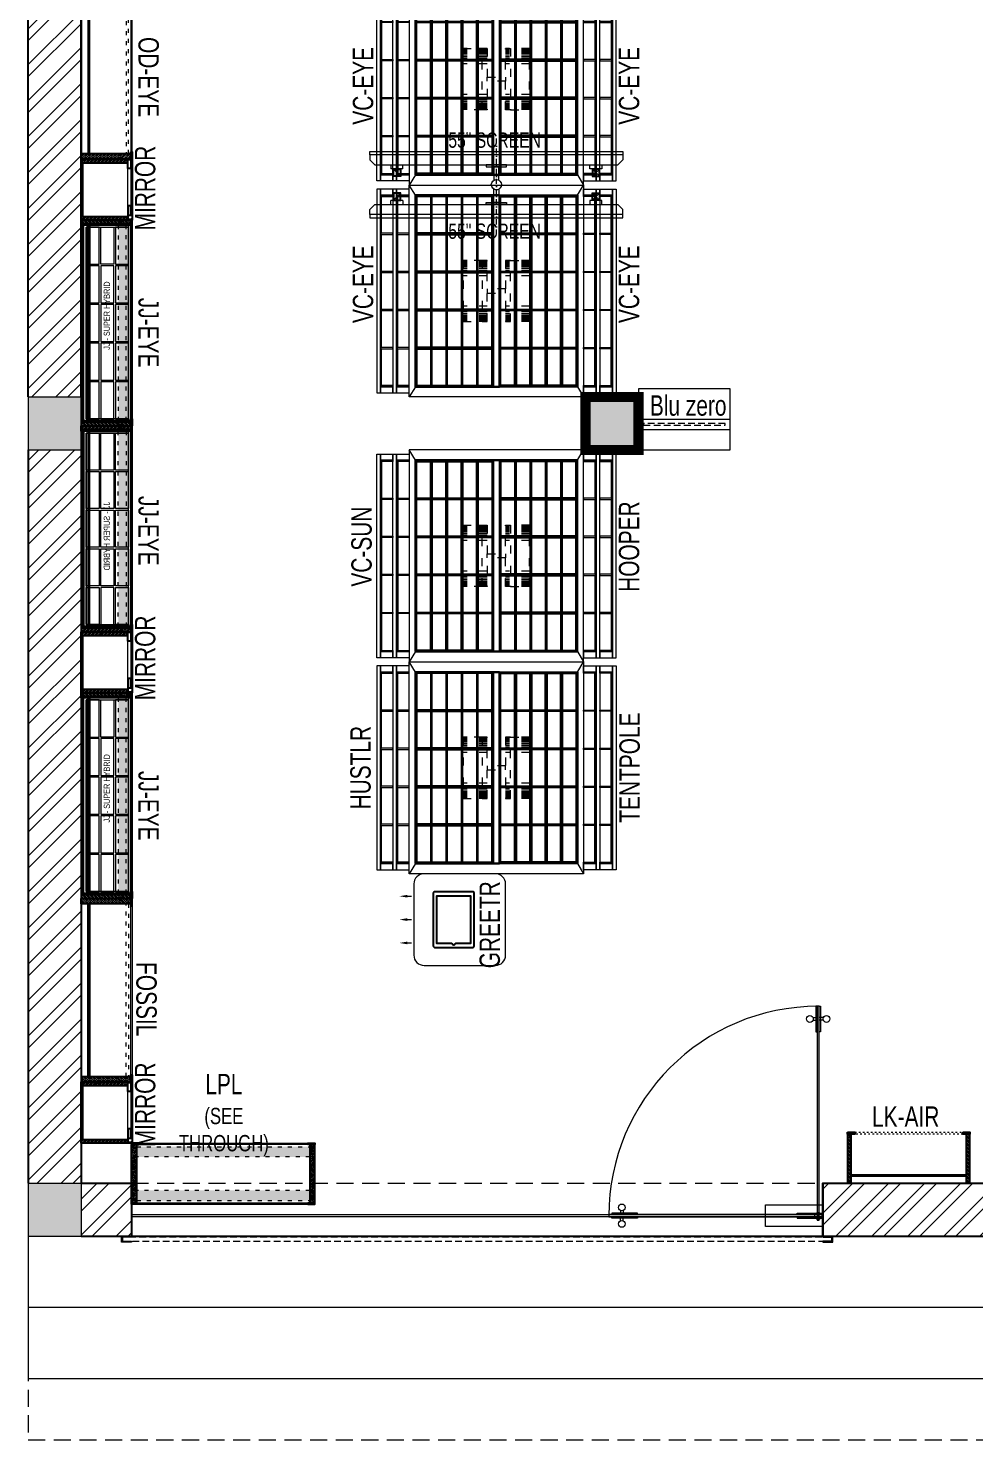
# Model space of a CAD drawing. Header units: feet. Extents: x 2549014 to 2559749, y -5462536 to -5450416.
# Drawn here: x 2549014 to 2553659, y -5462152 to -5455224 of the extents above; entities that cross this region are included whole.
import ezdxf

# ---------------------------------------------------------------- set-up
doc = ezdxf.new("R2010")
doc.units = ezdxf.units.FT
doc.header["$LTSCALE"] = 33
doc.header["$MEASUREMENT"] = 0
for name, pattern in [('ACAD_ISO03W100', [30, 12, -18]), ('D10_DASHED', [0.75, 0.5, -0.25]), ('DASHDOT2', [0.5, 0.25, -0.125, 0, -0.125]), ('HIDDEN', [9.525, 6.35, -3.175]), ('HIDDENX2', [0.75, 0.5, -0.25])]:
    doc.linetypes.add(name, pattern=pattern)
for name, color, linetype, lineweight in [('A-COL', 243, 'Continuous', 9), ('A-Glazing', 4, 'Continuous', 20), ('A-shutter', 8, 'Continuous', 18), ('A-STAIR', 6, 'Continuous', 5), ('beam', 90, 'Continuous', 9), ('column hatch', 5, 'Continuous', 0), ('Glazing', 141, 'Continuous', 15), ('HIDDEN LINE', 177, 'Continuous', 0), ('LENS-DIM', 252, 'Continuous', 5), ('LENS-FURNITURE', 13, 'Continuous', 9), ('LENS-TEXT', 31, 'Continuous', 5), ('LENS_TEXT', 31, 'Continuous', 5), ('LK-EQPMT', 3, 'Continuous', 18), ('LK-FF&E FLOOR', 1, 'Continuous', 9), ('LK-FF&E WALL', 1, 'Continuous', 9), ('LK-IT', 3, 'Continuous', 18), ('LK-MIRROR', 133, 'Continuous', 13), ('LN-ELEVATION-1', 81, 'Continuous', 25), ('LN-ELEVATION-2', 103, 'Continuous', 20), ('LN-ELEVATION-3', 125, 'Continuous', 18), ('LN-ELEVATION-4', 145, 'Continuous', 13), ('LN-ELEVATION-5', 167, 'Continuous', 5), ('LN-HATCH', 251, 'Continuous', 0), ('PLANO-TXT', 252, 'Continuous', 5), ('rolling shutter', 1, 'Continuous', 5)]:
    doc.layers.add(name, color=color, linetype=linetype, lineweight=lineweight)
doc.layers.add('A-WALL', color=1, linetype='Continuous')
doc.styles.add('LK TXT', font='GILC____.TTF', dxfattribs={"height": 100})
doc.styles.get("Standard").update_dxf_attribs({"font": 'GILC____.TTF'})
pattern_1 = [(225, (-7269012.48, 5277620.57), (88.2999593, -88.2999593), []), (225, (-7269071.35, 5277620.57), (88.2999593, -88.2999593), [])]
pattern_2 = [(45, (-583719.1914, 43520.887), (3.31456304, 12.1533978), [15.625, -3.125, 0, -3.125])]
pattern_3 = [(45, (-584019.1914, 43520.887), (3.31456304, 12.1533978), [15.625, -3.125, 0, -3.125])]
pattern_4 = [(45, (4208834.247, 1706614.74), (-4.4901280605, 4.4901280605), [])]
pattern_5 = [(45, (4209134.247, 1706614.74), (-4.4901280605, 4.4901280605), [])]
pattern_6 = [(45, (-22641017.7406, 5157647.994), (-4.4901280605, 4.4901280605), [])]
pattern_7 = [(45, (4210053.0415, 1706864.74), (-4.4901280605, 4.4901280605), [])]
pattern_8 = [(45, (3990327.2935, 1709214.6916), (-4.4901280605, 4.4901280605), [])]

# ---------------------------------------------------------------- blocks, each defined once
blk = doc.blocks.new('BLUE ZERO')
at = {"layer": 'LENS-FURNITURE', "ltscale": 0.5}
for points in [[(86206.7, 120883.4), (86206.7, 120433.4), (85906.7, 120433.4), (85906.7, 120883.4)], [(86106.7, 120883.4), (86106.7, 120433.4), (86056.7, 120433.4), (86056.7, 120883.4)]]:
    blk.add_lwpolyline(points, close=True, dxfattribs=at)
at = {"layer": 'LENS-FURNITURE', "linetype": 'D10_DASHED', "ltscale": 2}
blk.add_lwpolyline([(86085.7, 120858.4), (86085.7, 120458.4), (86077.7, 120458.4), (86077.7, 120858.4)], close=True, dxfattribs=at)
blk = doc.blocks.new('*U43')
at = {"layer": 'A-shutter', "color": 5, "ltscale": 10}
for points in [[(41038044.5, -1561539.2), (41038044.5, -1561544.2), (41037999.5, -1561544.2), (41037999.5, -1561564.2), (41038044.5, -1561564.2), (41038044.5, -1561569.2), (41037994.5, -1561569.2), (41037994.5, -1561539.2)], [(41041436.5, -1561539.2), (41041436.5, -1561544.2), (41041481.5, -1561544.2), (41041481.5, -1561564.2), (41041436.5, -1561564.2), (41041436.5, -1561569.2), (41041486.5, -1561569.2), (41041486.5, -1561539.2)]]:
    blk.add_lwpolyline(points, close=True, dxfattribs=at)
at = {"layer": 'A-shutter', "color": 5, "linetype": 'HIDDENX2', "ltscale": 2}
blk.add_lwpolyline([(41037999.5, -1561544.2), (41037999.5, -1561564.2), (41041481.5, -1561564.2), (41041481.5, -1561544.2)], close=True, dxfattribs=at)
blk = doc.blocks.new('A$C5bd52c87')
at = {"layer": 'column hatch'}
h = blk.add_hatch(color=8, dxfattribs=at)
h.dxf.hatch_style = 1
h.paths.add_polyline_path([(4521.7, -2358.1), (4266.7, -2358.1), (4266.7, -2618.1), (4521.6, -2618.1)])
h.paths.add_polyline_path([(1756.7, -2340.1), (1496.7, -2340.1), (1496.7, -2600.1), (1756.7, -2600.1)])
h.paths.add_polyline_path([(-1073.3, -2340.1), (-1333.3, -2340.1), (-1333.3, -2600.1), (-1073.3, -2600.1)])
h.paths.add_polyline_path([(-3808.3, -2340.1), (-4068.3, -2340.1), (-4068.3, -2600.1), (-3808.3, -2600.1)])
h.paths.add_polyline_path([(-3808.3, 1150.9), (-4068.3, 1150.9), (-4068.3, 890.9), (-3808.3, 890.9)])
h.paths.add_polyline_path([(-3808.3, -6198.1), (-4068.3, -6198.1), (-4068.3, -6458.1), (-3808.3, -6458.1)])
h.paths.add_polyline_path([(4526.7, -6198.1), (4266.7, -6198.1), (4266.7, -6458.1), (4526.7, -6458.1)])
at = {"layer": 'LN-HATCH'}
h = blk.add_hatch(dxfattribs=at)
h.set_pattern_fill('ANSI32', color=256, scale=333, angle=180)
h.set_pattern_definition(pattern_1)
h.paths.add_polyline_path([(4966.7, 1150.9), (-3808.3, 1150.9), (-3808.3, 890.9), (4966.7, 890.9)])
h.paths.add_polyline_path([(-3808.3, 890.9), (-4068.3, 890.9), (-4068.3, -2340.1), (-3808.3, -2340.1)])
h.paths.add_polyline_path([(-3808.3, -2600.1), (-4068.3, -2600.1), (-4068.3, -6198.1), (-3808.3, -6198.1)])
h.paths.add_polyline_path([(650.7, -6198.1), (-169.3, -6198.1), (-169.3, -6458.1), (650.7, -6458.1)])
h.paths.add_polyline_path([(6346.6, 1150.9), (5906.7, 1150.9), (5906.7, 890.9), (6346.6, 890.9)])
h.paths.add_polyline_path([(4521.6, -480.1), (4526.7, -480.1), (4521.6, 890.9), (4266.7, 890.9), (4266.7, -1073.1), (4521.6, -1073.1)])
h.paths.add_polyline_path([(5281.6, -423.1), (5281.6, -583.1), (6406.8, -583.1), (6406.8, -2340.1), (6666.8, -2340.1), (6666.8, 890.9), (6348, 890.9), (6345.4, -423.1)])
h.paths.add_polyline_path([(4426.7, -2618.1), (4266.7, -2618.1), (4266.7, -6198.1), (4526.7, -6198.1), (4526.7, -3798.1), (6666.8, -3798.1), (6666.8, -2600.1), (6406.8, -2600.1), (6406.8, -3538.1), (4426.7, -3538.1)])
h.paths.add_polyline_path([(4264.2, -2358.1), (4524.2, -2358.1), (4526.6, -1823.1), (4266.7, -1823.1)])
h = blk.add_hatch(dxfattribs=at)
h.set_pattern_fill('ANSI32', color=256, scale=333, angle=180)
h.set_pattern_definition(pattern_1)
h.paths.add_polyline_path([(-3561.3, -6198.1), (-3808.3, -6198.1), (-3808.3, -6458.1), (-3561.3, -6458.1)])
at = {"layer": 'A-COL'}
for p, q in [((-4068.3, -2340.1), (-4068.3, -2600.1)), ((-4068.3, -2340.1), (-3808.3, -2340.1)), ((-3808.3, -2340.1), (-3808.3, -2600.1)), ((-1333.3, -2340.1), (-1333.3, -2600.1)), ((-1333.3, -2340.1), (-1073.3, -2340.1)), ((-1073.3, -2340.1), (-1073.3, -2600.1)), ((-4068.3, -2600.1), (-3808.3, -2600.1)), ((-1333.3, -2600.1), (-1073.3, -2600.1)), ((-4068.3, -6198.1), (-4068.3, -6458.1)), ((-4068.3, -6198.1), (-3808.3, -6198.1)), ((-3808.3, -6198.1), (-3808.3, -6458.1)), ((-4068.3, -6458.1), (-3808.3, -6458.1))]:
    blk.add_line(p, q, dxfattribs=at)
at = {"layer": 'A-Glazing', "elevation": 17940.1}
blk.add_lwpolyline([(-3561.3, -6352.2), (-169.3, -6352.2), (-169.3, -6364.2), (-3561.3, -6364.2)], close=True, dxfattribs=at)
at = {"layer": 'A-STAIR', "color": 6}
for p, q in [((-4068.3, -6458.1), (-4068.3, -7158.1)), ((-4068.3, -6808.1), (4526.7, -6808.1)), ((-4068.3, -7158.1), (4526.7, -7158.1))]:
    blk.add_line(p, q, dxfattribs=at)
at = {"layer": 'A-WALL'}
for p, q in [((-4068.3, -2340.1), (-4068.3, 890.9)), ((-3808.3, -2340.1), (-3808.3, 890.9)), ((-4068.3, -2600.1), (-4068.3, -6198.1)), ((-3808.3, -2600.1), (-3808.3, -6198.1)), ((-3808.3, -6198.1), (-3561.3, -6198.1)), ((-3561.3, -6198.1), (-3561.3, -6458.1)), ((-169.3, -6198.1), (-169.3, -6458.1)), ((-169.3, -6198.1), (650.7, -6198.1)), ((-3808.3, -6458.1), (-3561.3, -6458.1)), ((-169.3, -6458.1), (650.7, -6458.1))]:
    blk.add_line(p, q, dxfattribs=at)
blk.add_lwpolyline([(-3808.4, 890.9), (-3808.4, -6198.1), (-3561.4, -6198.1), (-3561.4, -6458.1), (-169.4, -6458.1), (-169.4, -6198.1), (650.6, -6198.1), (650.6, -6458.1), (3996.6, -6458.1)], dxfattribs=at)
at = {"layer": 'beam', "linetype": 'HIDDEN', "ltscale": 0.4}
for p, q in [((-4068.3, -6458.1), (-4068.3, -7458.1)), ((-4068.3, -7458.1), (4526.7, -7458.1))]:
    blk.add_line(p, q, dxfattribs=at)
blk.add_lwpolyline([(-3561.3, -6198.1), (-169.3, -6198.1), (-169.3, -6458.1), (-3561.3, -6458.1)], close=True, dxfattribs=at)
at = {"layer": 'rolling shutter'}
blk.add_blockref('*U43', (-41041605.8, 1555081.1, 17940.1), dxfattribs=at)
blk = doc.blocks.new('JJ STSH 900')
h = blk.add_hatch(color=177)
h.dxf.hatch_style = 1
h.paths.add_polyline_path([(425, 50), (-425, 50), (-425, 0), (425, 0)])
h = blk.add_hatch(color=177)
h.dxf.hatch_style = 1
h.paths.add_polyline_path([(425, -164), (-425, -164), (-425, -214), (425, -214)])
at = {"layer": 'LN-HATCH', "ltscale": 0.5}
h = blk.add_hatch(dxfattribs=at)
h.set_pattern_fill('ANSI36', color=256, scale=50)
h.set_pattern_definition(pattern_2)
h.paths.add_polyline_path([(-415, 62), (-415, 68), (-450, 68), (-450, 62)])
h = blk.add_hatch(dxfattribs=at)
h.set_pattern_fill('ANSI36', color=256, scale=50)
h.set_pattern_definition(pattern_2)
h.paths.add_polyline_path([(-425, 62), (-450, 62), (-450, 18), (-450, 8), (-450, -226), (-425, -226)])
h = blk.add_hatch(dxfattribs=at)
h.set_pattern_fill('ANSI36', color=256, scale=50)
h.set_pattern_definition(pattern_3)
h.paths.add_polyline_path([(415, 62), (415, 68), (450, 68), (450, 62)])
h = blk.add_hatch(dxfattribs=at)
h.set_pattern_fill('ANSI36', color=256, scale=50)
h.set_pattern_definition(pattern_3)
h.paths.add_polyline_path([(450, 8), (450, 18), (450, 62), (425, 62), (425, -226), (450, -226)])
h = blk.add_hatch(dxfattribs=at)
h.set_pattern_fill('ANSI36', color=256, scale=50)
h.set_pattern_definition(pattern_2)
h.paths.add_polyline_path([(-415, -226), (-415, -232), (-450, -232), (-450, -226)])
h = blk.add_hatch(dxfattribs=at)
h.set_pattern_fill('ANSI36', color=256, scale=50)
h.set_pattern_definition(pattern_3)
h.paths.add_polyline_path([(415, -226), (415, -232), (450, -232), (450, -226)])
at = {"layer": 'LN-ELEVATION-1', "ltscale": 0.5}
for points in [[(-415, 62), (-415, 68), (-450, 68), (-450, 62)], [(-450, -226), (-450, 8), (-450, 8), (-450, 18), (-450, 18), (-450, 62), (-425, 62), (-425, -226)], [(415, 62), (415, 68), (450, 68), (450, 62)], [(450, -226), (450, 8), (450, 8), (450, 18), (450, 18), (450, 62), (425, 62), (425, -226)], [(-415, -226), (-415, -232), (-450, -232), (-450, -226)], [(415, -226), (415, -232), (450, -232), (450, -226)]]:
    blk.add_lwpolyline(points, close=True, dxfattribs=at)
at = {"layer": 'LN-ELEVATION-3', "ltscale": 0.5}
for p, q in [((-415, 68), (415, 68)), ((415, 62), (-415, 62)), ((425, -226), (-425, -226)), ((415, -226), (-415, -226)), ((-415, -232), (415, -232))]:
    blk.add_line(p, q, dxfattribs=at)
at = {"layer": 'LN-ELEVATION-4', "linetype": 'ACAD_ISO03W100', "ltscale": 0.05}
for points in [[(425, 0), (-425, 0), (-425, 50), (425, 50)], [(425, -164), (-425, -164), (-425, -214), (425, -214)]]:
    blk.add_lwpolyline(points, close=True, dxfattribs=at)
blk = doc.blocks.new('MIRROR')
at = {"layer": 'LN-HATCH', "ltscale": 0.5}
h = blk.add_hatch(dxfattribs=at)
h.set_pattern_fill('ANSI31', color=256, scale=2)
h.set_pattern_definition([(45, (4060433.7416, 1708720.787), (-4.4901280605, 4.4901280605), [])])
h.paths.add_polyline_path([(212.9, 101.3), (230.9, 101.3), (230.9, -127.7), (212.9, -127.7)])
h.paths.add_polyline_path([(230.9, 95.3), (494.9, 95.3), (494.9, 101.3), (230.9, 101.3)])
h.paths.add_polyline_path([(512.9, 101.3), (494.9, 101.3), (494.9, -127.7), (512.9, -127.7)])
at = {"layer": 'Defpoints'}
blk.add_lwpolyline([(512.9, 101.3), (212.9, 101.3), (212.9, -148.7), (512.9, -148.7)], close=True, dxfattribs=at)
at = {"layer": 'LN-ELEVATION-1'}
for points in [[(212.9, 101.3), (230.9, 101.3), (230.9, -127.7), (212.9, -127.7)], [(230.9, 95.3), (494.9, 95.3), (494.9, 101.3), (230.9, 101.3)], [(512.9, 101.3), (494.9, 101.3), (494.9, -127.7), (512.9, -127.7)], [(259.9, -141.7), (259.9, -127.7), (214.9, -127.7), (214.9, -148.7), (223.9, -148.7), (223.9, -147.2), (216.4, -147.2), (216.4, -141.7)], [(442.9, -141.7), (442.9, -127.7), (487.9, -127.7), (487.9, -148.7), (478.9, -148.7), (478.9, -147.2), (486.4, -147.2), (486.4, -141.7)], [(504.9, -148.7), (504.9, -147.2), (509.4, -147.2), (509.4, -129.2), (487.9, -129.2), (487.9, -127.7), (510.9, -127.7), (510.9, -148.7)]]:
    blk.add_lwpolyline(points, close=True, dxfattribs=at)
at = {"layer": 'LN-ELEVATION-2'}
blk.add_lwpolyline([(259.9, -141.7), (442.9, -141.7), (442.9, -127.7), (259.9, -127.7)], close=True, dxfattribs=at)
at = {"layer": 'LN-ELEVATION-2', "color": 4, "lineweight": 0}
blk.add_lwpolyline([(216.4, -141.7), (486.4, -141.7), (486.4, -147.2), (216.4, -147.2)], close=True, dxfattribs=at)
at = {"layer": 'LN-ELEVATION-4', "ltscale": 0.5}
blk.add_line((478.9, -148.7), (223.9, -148.7), dxfattribs=at)
blk = doc.blocks.new('JJ SH 900')
at = {"layer": 'LN-HATCH', "ltscale": 0.5}
h = blk.add_hatch(dxfattribs=at)
h.set_pattern_fill('ANSI31', color=256, scale=50)
h.paths.add_polyline_path([(-911.8, 0), (-911.8, -190), (-905.8, -190), (-905.8, -200), (-911.8, -200), (-911.8, -244), (-886.8, -244), (-886.8, 0)])
h = blk.add_hatch(dxfattribs=at)
h.set_pattern_fill('ANSI31', color=256, scale=2)
h.set_pattern_definition(pattern_4)
h.paths.add_polyline_path([(-11.8, 0), (-11.8, -190), (-17.8, -190), (-17.8, -200), (-11.8, -200), (-11.8, -244), (-36.8, -244), (-36.8, 0)])
h = blk.add_hatch(dxfattribs=at)
h.set_pattern_fill('ANSI31', color=256, scale=2)
h.set_pattern_definition(pattern_5)
h.paths.add_polyline_path([(-36.8, -40), (-886.8, -40), (-886.8, -34), (-36.8, -34)])
h = blk.add_hatch(dxfattribs=at)
h.set_pattern_fill('ANSI31', color=256, scale=2)
h.set_pattern_definition(pattern_5)
h.paths.add_polyline_path([(-876.8, -244), (-876.8, -250), (-911.8, -250), (-911.8, -244)])
h = blk.add_hatch(dxfattribs=at)
h.set_pattern_fill('ANSI31', color=256, scale=2)
h.set_pattern_definition(pattern_4)
h.paths.add_polyline_path([(-46.8, -244), (-46.8, -250), (-11.8, -250), (-11.8, -244)])
at = {"layer": 'LN-ELEVATION-1', "ltscale": 0.5}
for points in [[(-911.8, 0), (-911.8, -190), (-905.8, -190), (-905.8, -200), (-911.8, -200), (-911.8, -244), (-886.8, -244), (-886.8, 0)], [(-11.8, 0), (-11.8, -190), (-17.8, -190), (-17.8, -200), (-11.8, -200), (-11.8, -244), (-36.8, -244), (-36.8, 0)], [(-36.8, -40), (-886.8, -40), (-886.8, -34), (-36.8, -34)], [(-876.8, -244), (-876.8, -250), (-911.8, -250), (-911.8, -244)], [(-46.8, -244), (-46.8, -250), (-11.8, -250), (-11.8, -244)]]:
    blk.add_lwpolyline(points, close=True, dxfattribs=at)
at = {"layer": 'LN-ELEVATION-3', "ltscale": 0.5}
for p, q in [((-886.8, 0), (-36.8, 0)), ((-876.8, -244), (-46.8, -244)), ((-46.8, -250), (-876.8, -250))]:
    blk.add_line(p, q, dxfattribs=at)
at = {"layer": 'LN-ELEVATION-4', "linetype": 'ACAD_ISO03W100', "ltscale": 0.05}
blk.add_lwpolyline([(-886.8, -220), (-36.8, -220), (-36.8, -232), (-886.8, -232)], close=True, dxfattribs=at)
blk = doc.blocks.new('ffgd')
at = {"layer": 'LN-ELEVATION-4', "linetype": 'ACAD_ISO03W100', "ltscale": 0.1}
blk.add_lwpolyline([(0, 47.3), (0, -41.5), (-20, -41.5), (-20, 47.3)], close=True, dxfattribs=at)
at = {"layer": 'LN-ELEVATION-5', "linetype": 'ACAD_ISO03W100', "ltscale": 0.1}
for p, q in [((-159.9, 165.7), (-159.9, 47.3)), ((-159.7, 165.7), (-159.7, 47.3)), ((-159.4, 165.7), (-159.4, 47.3)), ((-159, 165.7), (-159, 47.3)), ((-158.5, 165.7), (-158.5, 47.3)), ((-157.9, 165.7), (-157.9, 47.3)), ((-157.1, 165.7), (-157.1, 47.3)), ((-156.1, 165.7), (-156.1, 47.3)), ((-154.1, 165.7), (-154.1, 47.3)), ((-151.1, 165.7), (-151.1, 47.3)), ((-146.1, 165.7), (-146.1, 47.3)), ((-141.1, 165.7), (-141.1, 47.3)), ((-135.1, 165.7), (-135.1, 47.3)), ((-128.1, 165.7), (-128.1, 47.3)), ((-120.1, 165.7), (-120.1, 47.3)), ((-111.1, 165.7), (-111.1, 47.3)), ((-102.1, 165.7), (-102.1, 47.3)), ((-85, 165.7), (-85, 47.3)), ((65, 165.7), (65, 47.3)), ((82.1, 165.7), (82.1, 47.3)), ((91.1, 165.7), (91.1, 47.3)), ((100.1, 165.7), (100.1, 47.3)), ((108.1, 165.7), (108.1, 47.3)), ((115.1, 165.7), (115.1, 47.3)), ((121.1, 165.7), (121.1, 47.3)), ((126.1, 165.7), (126.1, 47.3)), ((131.1, 165.7), (131.1, 47.3)), ((134.1, 165.7), (134.1, 47.3)), ((136.1, 165.7), (136.1, 47.3)), ((137.1, 165.7), (137.1, 47.3)), ((137.9, 165.7), (137.9, 47.3)), ((138.5, 165.7), (138.5, 47.3)), ((139, 165.7), (139, 47.3)), ((139.4, 165.7), (139.4, 47.3)), ((139.7, 165.7), (139.7, 47.3)), ((139.9, 165.7), (139.9, 47.3)), ((-159.9, -41.5), (-159.9, -159.9)), ((-159.7, -41.5), (-159.7, -159.9)), ((-159.4, -41.5), (-159.4, -159.9)), ((-159, -41.5), (-159, -159.9)), ((-158.5, -41.5), (-158.5, -159.9)), ((-157.9, -41.5), (-157.9, -159.9)), ((-157.1, -41.5), (-157.1, -159.9)), ((-156.1, -41.5), (-156.1, -159.9)), ((-154.1, -41.5), (-154.1, -159.9)), ((-151.1, -41.5), (-151.1, -159.9)), ((-146.1, -41.5), (-146.1, -159.9)), ((-141.1, -41.5), (-141.1, -159.9)), ((-135.1, -41.5), (-135.1, -159.9)), ((-128.1, -41.5), (-128.1, -159.9)), ((-120.1, -41.5), (-120.1, -159.9)), ((-111.1, -41.5), (-111.1, -159.9)), ((-102.1, -41.5), (-102.1, -159.9)), ((-85, -41.5), (-85, -159.9)), ((65, -41.5), (65, -159.9)), ((82.1, -41.5), (82.1, -159.9)), ((91.1, -41.5), (91.1, -159.9)), ((100.1, -41.5), (100.1, -159.9)), ((108.1, -41.5), (108.1, -159.9)), ((115.1, -41.5), (115.1, -159.9)), ((121.1, -41.5), (121.1, -159.9)), ((126.1, -41.5), (126.1, -159.9)), ((131.1, -41.5), (131.1, -159.9)), ((134.1, -41.5), (134.1, -159.9)), ((136.1, -41.5), (136.1, -159.9)), ((137.1, -41.5), (137.1, -159.9)), ((137.9, -41.5), (137.9, -159.9)), ((138.5, -41.5), (138.5, -159.9)), ((139, -41.5), (139, -159.9)), ((139.4, -41.5), (139.4, -159.9)), ((139.7, -41.5), (139.7, -159.9)), ((139.9, -41.5), (139.9, -159.9))]:
    blk.add_line(p, q, dxfattribs=at)
for points in [[(140, 73), (140, 165.7), (-160, 165.7), (-160, 73)], [(140, -67.1), (140, -159.9), (-160, -159.9), (-160, -67.1)]]:
    blk.add_lwpolyline(points, dxfattribs=at)
for points in [[(140, 73), (140, 47.3), (-160, 47.3), (-160, 73)], [(140, -41.5), (140, -67.1), (-160, -67.1), (-160, -41.5)]]:
    blk.add_lwpolyline(points, close=True, dxfattribs=at)
blk = doc.blocks.new('EURO 1040 x 1175')
at = {"layer": 'LN-ELEVATION-1'}
for points in [[(-470, -327.4), (470, -327.4), (470, 467.6), (-470, 467.6)], [(-470, 85.1), (470, 85.1), (470, 467.6), (-470, 467.6)], [(-283.2, 85.1), (-277.2, 85.1), (-277.2, 467.6), (-283.2, 467.6)], [(-96.4, 85.1), (-90.4, 85.1), (-90.4, 467.6), (-96.4, 467.6)], [(90.4, 85.1), (96.4, 85.1), (96.4, 467.6), (90.4, 467.6)], [(277.2, 85.1), (283.2, 85.1), (283.2, 467.6), (277.2, 467.6)], [(-470, 386.6), (-283.2, 386.6), (-283.2, 392.6), (-470, 392.6)], [(-277.2, 386.6), (-96.4, 386.6), (-96.4, 392.6), (-277.2, 392.6)], [(-90.4, 386.6), (90.4, 386.6), (90.4, 392.6), (-90.4, 392.6)], [(96.4, 386.6), (277.2, 386.6), (277.2, 392.6), (96.4, 392.6)], [(283.2, 386.6), (470, 386.6), (470, 392.6), (283.2, 392.6)], [(-470, 311.2), (-283.2, 311.2), (-283.2, 317.2), (-470, 317.2)], [(-277.2, 311.2), (-96.4, 311.2), (-96.4, 317.2), (-277.2, 317.2)], [(-90.4, 311.2), (90.4, 311.2), (90.4, 317.2), (-90.4, 317.2)], [(96.4, 311.2), (277.2, 311.2), (277.2, 317.2), (96.4, 317.2)], [(283.2, 311.2), (470, 311.2), (470, 317.2), (283.2, 317.2)], [(-470, 235.8), (-283.2, 235.8), (-283.2, 241.8), (-470, 241.8)], [(-277.2, 235.8), (-96.4, 235.8), (-96.4, 241.8), (-277.2, 241.8)], [(-90.4, 235.8), (90.4, 235.8), (90.4, 241.8), (-90.4, 241.8)], [(96.4, 235.8), (277.2, 235.8), (277.2, 241.8), (96.4, 241.8)], [(283.2, 235.8), (470, 235.8), (470, 241.8), (283.2, 241.8)], [(-470, 160.4), (-283.2, 160.4), (-283.2, 166.4), (-470, 166.4)], [(-277.2, 160.4), (-96.4, 160.4), (-96.4, 166.4), (-277.2, 166.4)], [(-90.4, 160.4), (90.4, 160.4), (90.4, 166.4), (-90.4, 166.4)], [(96.4, 160.4), (277.2, 160.4), (277.2, 166.4), (96.4, 166.4)], [(283.2, 160.4), (470, 160.4), (470, 166.4), (283.2, 166.4)], [(-470, 85.1), (470, 85.1), (470, 55.1), (-470, 55.1)], [(-470, 55.1), (470, 55.1), (470, -327.4), (-470, -327.4)], [(-283.2, 55.1), (-277.2, 55.1), (-277.2, -327.4), (-283.2, -327.4)], [(-96.4, 55.1), (-90.4, 55.1), (-90.4, -327.4), (-96.4, -327.4)], [(90.4, 55.1), (96.4, 55.1), (96.4, -327.4), (90.4, -327.4)], [(277.2, 55.1), (283.2, 55.1), (283.2, -327.4), (277.2, -327.4)], [(-470, -20.3), (-283.2, -20.3), (-283.2, -26.3), (-470, -26.3)], [(-277.2, -20.3), (-96.4, -20.3), (-96.4, -26.3), (-277.2, -26.3)], [(-90.4, -20.3), (90.4, -20.3), (90.4, -26.3), (-90.4, -26.3)], [(96.4, -20.3), (277.2, -20.3), (277.2, -26.3), (96.4, -26.3)], [(283.2, -20.3), (470, -20.3), (470, -26.3), (283.2, -26.3)], [(-470, -95.7), (-283.2, -95.7), (-283.2, -101.7), (-470, -101.7)], [(-277.2, -95.7), (-96.4, -95.7), (-96.4, -101.7), (-277.2, -101.7)], [(-90.4, -95.7), (90.4, -95.7), (90.4, -101.7), (-90.4, -101.7)], [(96.4, -95.7), (277.2, -95.7), (277.2, -101.7), (96.4, -101.7)], [(283.2, -95.7), (470, -95.7), (470, -101.7), (283.2, -101.7)], [(-470, -171.1), (-283.2, -171.1), (-283.2, -177.1), (-470, -177.1)], [(-277.2, -171.1), (-96.4, -171.1), (-96.4, -177.1), (-277.2, -177.1)], [(-90.4, -171.1), (90.4, -171.1), (90.4, -177.1), (-90.4, -177.1)], [(96.4, -171.1), (277.2, -171.1), (277.2, -177.1), (96.4, -177.1)], [(283.2, -171.1), (470, -171.1), (470, -177.1), (283.2, -177.1)], [(-470, -246.4), (-283.2, -246.4), (-283.2, -252.4), (-470, -252.4)], [(-277.2, -246.4), (-96.4, -246.4), (-96.4, -252.4), (-277.2, -252.4)], [(-90.4, -246.4), (90.4, -246.4), (90.4, -252.4), (-90.4, -252.4)], [(96.4, -246.4), (277.2, -246.4), (277.2, -252.4), (96.4, -252.4)], [(283.2, -246.4), (470, -246.4), (470, -252.4), (283.2, -252.4)]]:
    blk.add_lwpolyline(points, close=True, dxfattribs=at)
for points in [[(-283.2, 461.6), (-464, 461.6), (-464, 317.2)], [(-96.4, 461.6), (-277.2, 461.6)], [(90.4, 461.6), (-90.4, 461.6)], [(277.2, 461.6), (96.4, 461.6)], [(464, 317.2), (464, 461.6), (283.2, 461.6)], [(-464, 311.2), (-464, 241.8)], [(464, 241.8), (464, 311.2)], [(-464, 235.8), (-464, 166.4)], [(464, 166.4), (464, 235.8)], [(-464, 160.4), (-464, 91.1), (-283.2, 91.1)], [(283.2, 91.1), (464, 91.1), (464, 160.4)], [(-277.2, 91.1), (-96.4, 91.1)], [(-90.4, 91.1), (90.4, 91.1)], [(96.4, 91.1), (277.2, 91.1)], [(-464, -20.3), (-464, 49.1), (-283.2, 49.1)], [(-277.2, 49.1), (-96.4, 49.1)], [(-90.4, 49.1), (90.4, 49.1)], [(96.4, 49.1), (277.2, 49.1)], [(283.2, 49.1), (464, 49.1), (464, -20.3)], [(-464, -95.7), (-464, -26.3)], [(464, -26.3), (464, -95.7)], [(-464, -171.1), (-464, -101.7)], [(464, -101.7), (464, -171.1)], [(-283.2, -321.4), (-464, -321.4), (-464, -177.1)], [(464, -177.1), (464, -321.4), (283.2, -321.4)], [(-96.4, -321.4), (-277.2, -321.4)], [(90.4, -321.4), (-90.4, -321.4)], [(277.2, -321.4), (96.4, -321.4)]]:
    blk.add_lwpolyline(points, dxfattribs=at)
at = {"layer": 'LN-ELEVATION-2'}
blk.add_lwpolyline([(-520, -357.4), (520, -357.4), (520, 497.6), (-520, 497.6)], close=True, dxfattribs=at)
for points in [[(-470, 467.6), (-520, 497.6)], [(470, 467.6), (520, 497.6)], [(-470, -327.4), (-520, -357.4)], [(470, -327.4), (520, -357.4)]]:
    blk.add_lwpolyline(points, dxfattribs=at)
at = {"layer": 'LN-ELEVATION-3'}
for points in [[(-500, 559.6), (500, 559.6), (500, 577.6), (-500, 577.6)], [(-500, 497.6), (-470, 497.6), (-470, 559.6), (-500, 559.6)], [(470, 497.6), (500, 497.6), (500, 559.6), (470, 559.6)], [(-500, -357.4), (-470, -357.4), (-470, -419.4), (-500, -419.4)], [(470, -357.4), (500, -357.4), (500, -419.4), (470, -419.4)], [(-500, -419.4), (500, -419.4), (500, -437.4), (-500, -437.4)]]:
    blk.add_lwpolyline(points, close=True, dxfattribs=at)
at = {"layer": 'LN-ELEVATION-4'}
for points in [[(-500, 639.6), (500, 639.6), (500, 657.6), (-500, 657.6)], [(-500, 577.6), (-470, 577.6), (-470, 639.6), (-500, 639.6)], [(470, 577.6), (500, 577.6), (500, 639.6), (470, 639.6)], [(-470, 497.6), (-464, 497.6), (-464, 559.6), (-470, 559.6)], [(-464, 553.6), (-283.2, 553.6), (-283.2, 559.6), (-464, 559.6)], [(-283.2, 497.6), (-277.2, 497.6), (-277.2, 559.6), (-283.2, 559.6)], [(-277.2, 553.6), (-96.4, 553.6), (-96.4, 559.6), (-277.2, 559.6)], [(-96.4, 497.6), (-90.4, 497.6), (-90.4, 559.6), (-96.4, 559.6)], [(-90.4, 553.6), (90.4, 553.6), (90.4, 559.6), (-90.4, 559.6)], [(90.4, 497.6), (96.4, 497.6), (96.4, 559.6), (90.4, 559.6)], [(96.4, 553.6), (277.2, 553.6), (277.2, 559.6), (96.4, 559.6)], [(277.2, 497.6), (283.2, 497.6), (283.2, 559.6), (277.2, 559.6)], [(283.2, 553.6), (464, 553.6), (464, 559.6), (283.2, 559.6)], [(464, 497.6), (470, 497.6), (470, 559.6), (464, 559.6)], [(-470, -357.4), (-464, -357.4), (-464, -419.4), (-470, -419.4)], [(-464, -413.4), (-283.2, -413.4), (-283.2, -419.4), (-464, -419.4)], [(-283.2, -357.4), (-277.2, -357.4), (-277.2, -419.4), (-283.2, -419.4)], [(-277.2, -413.4), (-96.4, -413.4), (-96.4, -419.4), (-277.2, -419.4)], [(-96.4, -357.4), (-90.4, -357.4), (-90.4, -419.4), (-96.4, -419.4)], [(-90.4, -413.4), (90.4, -413.4), (90.4, -419.4), (-90.4, -419.4)], [(90.4, -357.4), (96.4, -357.4), (96.4, -419.4), (90.4, -419.4)], [(96.4, -413.4), (277.2, -413.4), (277.2, -419.4), (96.4, -419.4)], [(277.2, -357.4), (283.2, -357.4), (283.2, -419.4), (277.2, -419.4)], [(283.2, -413.4), (464, -413.4), (464, -419.4), (283.2, -419.4)], [(464, -357.4), (470, -357.4), (470, -419.4), (464, -419.4)], [(-500, -437.4), (-470, -437.4), (-470, -499.4), (-500, -499.4)], [(470, -437.4), (500, -437.4), (500, -499.4), (470, -499.4)], [(-500, -499.4), (500, -499.4), (500, -517.4), (-500, -517.4)]]:
    blk.add_lwpolyline(points, close=True, dxfattribs=at)
at = {"layer": 'LN-ELEVATION-5'}
for points in [[(-470, 577.6), (-464, 577.6), (-464, 639.6), (-470, 639.6)], [(-464, 633.6), (-283.2, 633.6), (-283.2, 639.6), (-464, 639.6)], [(-283.2, 577.6), (-277.2, 577.6), (-277.2, 639.6), (-283.2, 639.6)], [(-277.2, 633.6), (-96.4, 633.6), (-96.4, 639.6), (-277.2, 639.6)], [(-96.4, 577.6), (-90.4, 577.6), (-90.4, 639.6), (-96.4, 639.6)], [(-90.4, 633.6), (90.4, 633.6), (90.4, 639.6), (-90.4, 639.6)], [(90.4, 577.6), (96.4, 577.6), (96.4, 639.6), (90.4, 639.6)], [(96.4, 633.6), (277.2, 633.6), (277.2, 639.6), (96.4, 639.6)], [(277.2, 577.6), (283.2, 577.6), (283.2, 639.6), (277.2, 639.6)], [(283.2, 633.6), (464, 633.6), (464, 639.6), (283.2, 639.6)], [(464, 577.6), (470, 577.6), (470, 639.6), (464, 639.6)], [(-470, -437.4), (-464, -437.4), (-464, -499.4), (-470, -499.4)], [(-283.2, -437.4), (-277.2, -437.4), (-277.2, -499.4), (-283.2, -499.4)], [(-96.4, -437.4), (-90.4, -437.4), (-90.4, -499.4), (-96.4, -499.4)], [(90.4, -437.4), (96.4, -437.4), (96.4, -499.4), (90.4, -499.4)], [(277.2, -437.4), (283.2, -437.4), (283.2, -499.4), (277.2, -499.4)], [(464, -437.4), (470, -437.4), (470, -499.4), (464, -499.4)], [(-464, -493.4), (-283.2, -493.4), (-283.2, -499.4), (-464, -499.4)], [(-277.2, -493.4), (-96.4, -493.4), (-96.4, -499.4), (-277.2, -499.4)], [(-90.4, -493.4), (90.4, -493.4), (90.4, -499.4), (-90.4, -499.4)], [(96.4, -493.4), (277.2, -493.4), (277.2, -499.4), (96.4, -499.4)], [(283.2, -493.4), (464, -493.4), (464, -499.4), (283.2, -499.4)]]:
    blk.add_lwpolyline(points, close=True, dxfattribs=at)
at = {"layer": 'LENS-DIM'}
blk.add_blockref('ffgd', (10, 67.1), dxfattribs=at)
blk = doc.blocks.new('Entrance Door')
at = {"layer": 'Glazing', "ltscale": 111}
blk.add_hatch(color=256, dxfattribs=at).paths.add_polyline_path([(18, -34.8), (18, -1235), (30, -1235), (30, -34.8)])
at = {"layer": 'Glazing'}
for p, q in [((30, -54.2), (18, -66.2)), ((1117.8, -31.3), (1117.8, -54.3)), ((1117.8, -89.2), (1117.8, -66.3)), ((1132.8, -31.3), (1132.8, -54.3)), ((1132.8, -89.2), (1132.8, -66.3))]:
    blk.add_line(p, q, dxfattribs=at)
at = {"layer": 'Glazing', "ltscale": 44}
for p, q in [((-4.9, -1156.3), (18, -1156.3)), ((-4.9, -1171.3), (18, -1171.3)), ((52.9, -1156.3), (30, -1156.3)), ((52.9, -1171.3), (30, -1171.3))]:
    blk.add_line(p, q, dxfattribs=at)
at = {"layer": 'Glazing'}
for points in [[(320, -120.5), (0, -120.5), (0, 0), (320, 0)], [(0, -54.2), (142.5, -54.2), (142.5, -46.8), (0, -46.8)], [(0, -66.2), (142.5, -66.2), (142.5, -73.7), (0, -73.7)], [(1180.8, -54.3), (1038.3, -54.3), (1038.3, -46.8), (1180.8, -46.8)], [(1180.8, -66.3), (1038.3, -66.3), (1038.3, -73.8), (1180.8, -73.8)]]:
    blk.add_lwpolyline(points, close=True, dxfattribs=at)
at = {"layer": 'Glazing', "ltscale": 222}
blk.add_lwpolyline([(-1.5, -66.2), (1198.8, -66.2), (1198.8, -54.2), (-1.5, -54.2)], close=True, dxfattribs=at)
at = {"layer": 'Glazing', "ltscale": 111}
blk.add_lwpolyline([(18, -34.8), (18, -1235), (30, -1235), (30, -34.8)], close=True, dxfattribs=at)
at = {"layer": 'Glazing', "ltscale": 44}
for points in [[(18, -1092.5), (18, -1235), (10.5, -1235), (10.5, -1092.5)], [(30, -1092.5), (30, -1235), (37.5, -1235), (37.5, -1092.5)]]:
    blk.add_lwpolyline(points, close=True, dxfattribs=at)
at = {"layer": 'Glazing'}
for centre, radius in [((1125.3, -13.9), 19), ((24, -58.7), 19.8), ((1125.3, -106.6), 19)]:
    blk.add_circle(centre, radius, dxfattribs=at)
at = {"layer": 'Glazing', "ltscale": 44}
for centre in [(-22.4, -1163.8), (70.4, -1163.8)]:
    blk.add_circle(centre, 19, dxfattribs=at)
at = {"layer": 'Glazing', "ltscale": 222}
blk.add_arc((24, -60.2), 1174.8, 270, 359.99955, dxfattribs=at)
blk = doc.blocks.new('JJ SHD 1010')
h = blk.add_hatch(color=177)
h.dxf.hatch_style = 1
h.paths.add_polyline_path([(992, 68), (25, 68), (25, 18), (992, 18)])
at = {"layer": 'LN-HATCH', "ltscale": 0.5}
h = blk.add_hatch(dxfattribs=at)
h.set_pattern_fill('ANSI31', color=256, scale=2)
h.set_pattern_definition(pattern_6)
h.paths.add_polyline_path([(7, 250), (7, 60), (13, 60), (13, 50), (7, 50), (7, 6), (25, 6), (25, 250)])
h = blk.add_hatch(dxfattribs=at)
h.set_pattern_fill('ANSI31', color=256, scale=2)
h.set_pattern_definition(pattern_7)
h.paths.add_polyline_path([(882, 210), (32, 210), (32, 216), (882, 216)])
h = blk.add_hatch(dxfattribs=at)
h.set_pattern_fill('ANSI31', color=256, scale=2)
h.set_pattern_definition([(45, (-26738022.0714, 3448847.7265), (-4.4901280605, 4.4901280605), [])])
h.paths.add_polyline_path([(1017, 250), (1017, 60), (1011, 60), (1011, 50), (1017, 50), (1017, 6), (999, 6), (999, 250)])
h = blk.add_hatch(dxfattribs=at)
h.set_pattern_fill('ANSI31', color=256, scale=2)
h.set_pattern_definition(pattern_6)
h.paths.add_polyline_path([(35, 6), (35, 0), (7, 0), (7, 6)])
h = blk.add_hatch(dxfattribs=at)
h.set_pattern_fill('ANSI31', color=256, scale=2)
h.set_pattern_definition(pattern_7)
h.paths.add_polyline_path([(42, 6), (42, 0), (7, 0), (7, 6)])
h = blk.add_hatch(dxfattribs=at)
h.set_pattern_fill('ANSI31', color=256, scale=2)
h.set_pattern_definition([(45, (-22640834.7406, 5157647.994), (-4.4901280605, 4.4901280605), [])])
h.paths.add_polyline_path([(982, 6), (982, 0), (1017, 0), (1017, 6)])
h = blk.add_hatch(dxfattribs=at)
h.set_pattern_fill('ANSI31', color=256, scale=2)
h.set_pattern_definition([(45, (4209863.0415, 1706864.74), (-4.4901280605, 4.4901280605), [])])
h.paths.add_polyline_path([(982, 6), (982, 0), (1017, 0), (1017, 6)])
at = {"layer": 'LN-ELEVATION-1', "ltscale": 0.5}
for points in [[(7, 250), (7, 60), (13, 60), (13, 50), (7, 50), (7, 6), (25, 6), (25, 250)], [(7, 250), (7, 60), (13, 60), (13, 50), (7, 50), (7, 6), (32, 6), (32, 250)], [(25, 238), (999, 238), (999, 244), (25, 244)], [(992, 210), (32, 210), (32, 216), (992, 216)], [(1017, 250), (1017, 60), (1011, 60), (1011, 50), (1017, 50), (1017, 6), (992, 6), (992, 250)], [(1017, 250), (1017, 60), (1011, 60), (1011, 50), (1017, 50), (1017, 6), (999, 6), (999, 250)], [(42, 6), (42, 0), (7, 0), (7, 6)], [(42, 6), (42, 0), (7, 0), (7, 6)], [(982, 6), (982, 0), (1017, 0), (1017, 6)], [(982, 6), (982, 0), (1017, 0), (1017, 6)]]:
    blk.add_lwpolyline(points, close=True, dxfattribs=at)
at = {"layer": 'LN-ELEVATION-2', "ltscale": 0.5}
blk.add_lwpolyline([(41.7, 226), (982, 226), (982, 18), (41.7, 18)], close=True, dxfattribs=at)
at = {"layer": 'LN-ELEVATION-3', "ltscale": 0.5}
for p, q in [((999, 250), (25, 250)), ((32, 250), (992, 250)), ((982, 6), (42, 6)), ((42, 6), (982, 6)), ((42, 0), (982, 0)), ((982, 0), (42, 0))]:
    blk.add_line(p, q, dxfattribs=at)
for points in [[(223.3, 226), (41.7, 226), (41.7, 162), (223.3, 162)], [(413, 226), (231.3, 226), (231.3, 162), (413, 162)], [(602.7, 226), (421, 226), (421, 162), (602.7, 162)], [(792.3, 226), (610.7, 226), (610.7, 162), (792.3, 162)], [(982, 226), (800.3, 226), (800.3, 162), (982, 162)], [(223.3, 154), (41.7, 154), (41.7, 90), (223.3, 90)], [(413, 154), (231.3, 154), (231.3, 90), (413, 90)], [(602.7, 154), (421, 154), (421, 90), (602.7, 90)], [(792.3, 154), (610.7, 154), (610.7, 90), (792.3, 90)], [(982, 90), (800.3, 90), (800.3, 154), (982, 154)], [(223.3, 82), (41.7, 82), (41.7, 18), (223.3, 18)], [(413, 82), (231.3, 82), (231.3, 18), (413, 18)], [(602.7, 82), (421, 82), (421, 18), (602.7, 18)], [(792.3, 82), (610.7, 82), (610.7, 18), (792.3, 18)], [(982, 82), (800.3, 82), (800.3, 18), (982, 18)]]:
    blk.add_lwpolyline(points, close=True, dxfattribs=at)
at = {"layer": 'LN-ELEVATION-4', "linetype": 'ACAD_ISO03W100', "ltscale": 0.05}
for points in [[(992, 68), (25, 68), (25, 18), (992, 18)], [(32, 30), (992, 30), (992, 18), (32, 18)]]:
    blk.add_lwpolyline(points, close=True, dxfattribs=at)
at = {"ltscale": 0.5, "insert": (380.5, 139.3), "char_height": 30, "attachment_point": 1}
blk.add_mtext_dynamic_manual_height_columns('\\pt120;JJ - SUPER HYBRID', width=526.835, gutter_width=500, heights=[0], dxfattribs=at)
blk = doc.blocks.new('GREETR 450x450')
at = {"layer": 'LN-ELEVATION-1', "linetype": 'ByBlock', "lineweight": -2}
for p, q in [((481.3, 339.7), (461, 339.7)), ((481.3, 225), (461, 225)), ((481.3, 110.3), (461, 110.3))]:
    blk.add_line(p, q, dxfattribs=at)
at = {"layer": 'LN-ELEVATION-1'}
for points in [[(355.5, 98.3), (355.5, 352.3, 0.414214), (345.5, 362.3), (163.5, 362.3, 0.414214), (153.5, 352.3), (153.5, 98.3, 0.414214), (163.5, 88.3), (345.5, 88.3, 0.414214)], [(264, 342.8), (336.5, 342.8), (336.5, 107.8), (172.5, 107.8), (172.5, 342.8), (245, 342.8, 0.327538), (246.9, 344.2, -0.733799), (262.1, 344.2, 0.327538)]]:
    blk.add_lwpolyline(points, format="xyb", close=True, dxfattribs=at)
at = {"layer": 'LN-ELEVATION-1', "linetype": 'ByBlock', "lineweight": -2}
for points in [[(481.3, 346.4), (481.3, 333.1), (521.3, 339.7)], [(481.3, 231.7), (481.3, 218.3), (521.3, 225)], [(481.3, 116.9), (481.3, 103.6), (521.3, 110.3)]]:
    blk.add_solid(points, dxfattribs=at)
at = {"layer": 'LN-ELEVATION-2'}
blk.add_lwpolyline([(50, 0), (400, 0, 0.414214), (450, 50), (450, 400, 0.414214), (400, 450), (50, 450, 0.414214), (0, 400), (0, 50, 0.414214)], format="xyb", close=True, dxfattribs=at)
blk = doc.blocks.new('CLENS 600')
at = {"layer": 'LN-HATCH', "ltscale": 0.5}
h = blk.add_hatch(dxfattribs=at)
h.set_pattern_fill('ANSI31', color=256, scale=2)
h.set_pattern_definition(pattern_8)
h.paths.add_polyline_path([(-600, 0), (-582, 0), (-582, -240), (-600, -240)])
h = blk.add_hatch(dxfattribs=at)
h.set_pattern_fill('ANSI31', color=256, scale=2)
h.set_pattern_definition([(45, (3975657.573, 1709214.6916), (-4.490128061, 4.490128061), [])])
h.paths.add_polyline_path([(-18, 0), (0, 0), (0, -240), (-18, -240)])
h = blk.add_hatch(dxfattribs=at)
h.set_pattern_fill('ANSI31', color=256, scale=2)
h.set_pattern_definition([(45, (3990252.2935, 1709214.6916), (-4.4901280605, 4.4901280605), [])])
h.paths.add_polyline_path([(-582, -40), (-18, -40), (-18, -34), (-582, -34)])
h = blk.add_hatch(dxfattribs=at)
h.set_pattern_fill('ANSI31', color=256, scale=2)
h.set_pattern_definition(pattern_8)
h.paths.add_polyline_path([(-600, -250), (-565, -250), (-565, -240), (-600, -240)])
h = blk.add_hatch(dxfattribs=at)
h.set_pattern_fill('ANSI31', color=256, scale=2)
h.set_pattern_definition([(45, (3990177.2935, 1709214.6916), (-4.4901280605, 4.4901280605), [])])
h.paths.add_polyline_path([(-35, -250), (0, -250), (0, -240), (-35, -240)])
at = {"layer": 'HIDDEN LINE', "linetype": 'ACAD_ISO03W100', "ltscale": 0.02}
for p, q in [((-35, -240), (-565, -240)), ((-565, -250), (-35, -250))]:
    blk.add_line(p, q, dxfattribs=at)
at = {"layer": 'LN-ELEVATION-1', "ltscale": 0.5}
for points in [[(-600, 0), (-582, 0), (-582, -240), (-600, -240)], [(-18, 0), (0, 0), (0, -240), (-18, -240)], [(-582, -40), (-18, -40), (-18, -34), (-582, -34)], [(-600, -250), (-565, -250), (-565, -240), (-600, -240)], [(-35, -250), (0, -250), (0, -240), (-35, -240)]]:
    blk.add_lwpolyline(points, close=True, dxfattribs=at)
at = {"layer": 'LN-ELEVATION-4'}
blk.add_line((-18, 0), (-582, 0), dxfattribs=at)
blk = doc.blocks.new('55INCH')
at = {"layer": 'LK-EQPMT', "ltscale": 12}
for p, q in [((2111558.8, 1135690.5), (2111583.2, 1135690.5)), ((2111583.2, 1135690.5), (2111607.7, 1135666)), ((2111607.7, 1134473.9), (2111607.7, 1135666)), ((2111607.7, 1135587.9), (2111627.2, 1135587.9)), ((2111627.2, 1135587.9), (2111627.2, 1135529.3)), ((2111627.2, 1135529.3), (2111607.7, 1135529.3)), ((2111627.2, 1134610.6), (2111607.7, 1134610.6)), ((2111627.2, 1134610.6), (2111627.2, 1134552)), ((2111607.7, 1134552), (2111627.2, 1134552)), ((2111558.8, 1134449.5), (2111583.2, 1134449.5)), ((2111583.2, 1134449.5), (2111607.7, 1134473.9))]:
    blk.add_line(p, q, dxfattribs=at)
at = {"layer": 'LK-EQPMT'}
for p, q in [((2111661.6, 1135543.3), (2111631, 1135573.9)), ((2111661.6, 1135573.9), (2111631, 1135543.3)), ((2111661.6, 1134597.1), (2111631, 1134566.5))]:
    blk.add_line(p, q, dxfattribs=at)
at = {"layer": 'LK-EQPMT', "ltscale": 12}
blk.add_lwpolyline([(2111542.6, 1135690.5), (2111558.8, 1135690.5), (2111558.8, 1134449.5), (2111542.6, 1134449.5)], close=True, dxfattribs=at)
at = {"layer": 'LK-EQPMT'}
for points in [[(2111627.2, 1135577.7), (2111627.2, 1135539.5), (2111665.4, 1135539.5), (2111665.4, 1135577.7)], [(2111631, 1135573.9), (2111631, 1135543.3), (2111661.6, 1135543.3), (2111661.6, 1135573.9)], [(2111627.2, 1134562.7), (2111627.2, 1134600.9), (2111665.4, 1134600.9), (2111665.4, 1134562.7)], [(2111631, 1134566.5), (2111631, 1134597.1), (2111661.6, 1134597.1), (2111661.6, 1134566.5)]]:
    blk.add_lwpolyline(points, close=True, dxfattribs=at)

msp = doc.modelspace()

# ---------------------------------------------------------------- linework, layer by layer
at = {"layer": 'LK-IT', "color": 1, "linetype": 'DASHDOT2', "ltscale": 3}
msp.add_line((2551311.6, -5456236.6, 17940.1), (2551311.6, -5455747.6, 17940.1), dxfattribs=at)
at = {"layer": 'LK-IT', "elevation": 17940.1}
for points in [[(2551361.6, -5455894.7), (2551261.6, -5455894.7), (2551261.6, -5455904.7), (2551361.6, -5455904.7)], [(2551361.6, -5456089.5), (2551261.6, -5456089.5), (2551261.6, -5456079.5), (2551361.6, -5456079.5)]]:
    msp.add_lwpolyline(points, close=True, dxfattribs=at)
for points in [[(2551324.1, -5455970.5), (2551324.1, -5455904.7), (2551299.1, -5455904.7), (2551299.1, -5455970.5, -0.267949), (2551324.1, -5455970.5, 1)], [(2551324.1, -5456013.8), (2551324.1, -5456079.5), (2551299.1, -5456079.5), (2551299.1, -5456013.8, 0.267949), (2551324.1, -5456013.8, -1)]]:
    msp.add_lwpolyline(points, format="xyb", dxfattribs=at)
at = {"layer": 'LK-IT', "color": 1}
msp.add_circle((2551311.6, -5455992.1, 17940.1), 25, dxfattribs=at)
at = {"layer": 'LK-MIRROR', "linetype": 'ACAD_ISO03W100', "ltscale": 0.05, "const_width": 50}
msp.add_lwpolyline([(2552009.1, -5457034.1), (2551749.1, -5457034.1), (2551749.1, -5457294.1), (2552009.1, -5457294.1)], close=True, dxfattribs=at)

# ---------------------------------------------------------------- block references
at = {"layer": 'A-Glazing', "xscale": 0.8748404702499005, "yscale": 0.8748404702499005, "zscale": 0.8748404702499005, "rotation": 180.0000110906808}
msp.add_blockref('Entrance Door', (2552911.9, -5461105, 17940.1), dxfattribs=at)
at = {"layer": 'LENS-DIM', "color": 2}
msp.add_blockref('A$C5bd52c87', (2553082.4, -5454694), dxfattribs=at)
at = {"layer": 'LK-FF&E FLOOR'}
for name, p, rotation in [('EURO 1040 x 1175', (2551241.5, -5455474.1, 17940.1), 270), ('EURO 1040 x 1175', (2551241.5, -5457814.1, 17940.1), 270), ('GREETR 450x450', (2551356.6, -5459374.1, 17940.1), 179.9999999999999)]:
    msp.add_blockref(name, p, dxfattribs=dict(at, rotation=rotation))
at = {"layer": 'LK-FF&E FLOOR', "xscale": -1}
for name, p, rotation in [('EURO 1040 x 1175', (2551241.5, -5456514.1, 17940.1), 270), ('BLUE ZERO', (2672892.5, -5371087.4), 90), ('EURO 1040 x 1175', (2551241.5, -5458854.1, 17940.1), 270)]:
    msp.add_blockref(name, p, dxfattribs=dict(at, rotation=rotation))
at = {"layer": 'LK-FF&E WALL', "xscale": -1}
for name, p, rotation in [('JJ SH 900', (2549274.1, -5455878.1, 17940.1), 90), ('MIRROR', (2549375.4, -5455653.3, 17940.1), 90), ('JJ SHD 1010', (2549524.1, -5457169.3, 17940.1), 90), ('MIRROR', (2549375.4, -5457973.3, 17940.1), 90), ('MIRROR', (2549375.4, -5460183.3, 17940.1), 90), ('CLENS 600', (2553635.4, -5460892.1), 180)]:
    msp.add_blockref(name, p, dxfattribs=dict(at, rotation=rotation))
at = {"layer": 'LK-FF&E WALL'}
for name, p, rotation in [('JJ SHD 1010', (2549524.1, -5457183.3, 17940.1), 90.00000000000003), ('JJ SHD 1010', (2549524.1, -5459503.3, 17940.1), 90), ('JJ SH 900', (2549274.1, -5459484.5, 17940.1), 90)]:
    msp.add_blockref(name, p, dxfattribs=dict(at, rotation=rotation))
msp.add_blockref('JJ STSH 900', (2549971.1, -5460764.3), dxfattribs=at)
at = {"layer": 'LK-IT', "rotation": 270}
msp.add_blockref('55INCH', (1416241.7, -3344287, 17940.1), dxfattribs=at)
at = {"layer": 'LK-IT', "xscale": -1, "rotation": 270}
msp.add_blockref('55INCH', (1416241.7, -7567697.2, 17940.1), dxfattribs=at)

# ---------------------------------------------------------------- texts
at = {"layer": 'LENS-TEXT', "color": 0, "linetype": 'Continuous', "ltscale": 3, "char_height": 75, "width": 783.964, "attachment_point": 5, "style": 'LK TXT'}
for insert in [(2551303.1, -5455773.9, 17940.1), (2551303.1, -5456220.9, 17940.1)]:
    msp.add_mtext('\\pt225;55" SCREEN', dxfattribs=dict(at, insert=insert))
at = {"layer": 'LENS_TEXT', "linetype": 'Continuous', "ltscale": 3, "char_height": 100, "width": 324.474, "attachment_point": 5, "rotation": 90, "style": 'LK TXT'}
for insert in [(2549588.4, -5456009, 35880.3), (2549588.4, -5458314.7, 35880.3), (2549588.4, -5460508.5, 35880.3)]:
    msp.add_mtext('{\\C7;MIRROR}', dxfattribs=dict(at, insert=insert))
at = {"layer": 'PLANO-TXT', "linetype": 'Continuous', "ltscale": 3, "char_height": 100, "attachment_point": 5, "style": 'LK TXT'}
for s, insert, width, rotation in [('OD-EYE', (2549604.3, -5455464.1), 542.64, 270), ('VC-EYE', (2550657.8, -5455507, 35880.3), 244.677, 90), ('VC-EYE', (2551963.2, -5455507, 35880.3), 244.677, 90), ('VC-EYE', (2550657.8, -5456480.5, 35880.3), 244.677, 90), ('VC-EYE', (2551963.2, -5456480.5, 35880.3), 244.677, 90), ('JJ-EYE', (2549604.3, -5456718.3), 542.64, 270), ('JJ-EYE', (2549604.3, -5457690.8), 542.64, 270), ('VC-SUN', (2550650.4, -5457768.6, 35880.3), 244.677, 90), ('HOOPER', (2551963.2, -5457768.6, 35880.3), 244.677, 90), ('TENTPOLE', (2551966.1, -5458853.4, 35880.3), 244.677, 90), ('HUSTLR', (2550645.4, -5458853.4, 35880.3), 244.677, 90), ('JJ-EYE', (2549604.3, -5459040.6), 542.64, 270), ('GREETR ', (2551279.5, -5459624.5, 35880.3), 244.677, 90), ('FOSSIL', (2549593.8, -5459989.9), 542.64, 270)]:
    msp.add_mtext(s, dxfattribs=dict(at, insert=insert, width=width, rotation=rotation))
for s, insert, width in [('\\pt800;Blu zero', (2552252.8, -5457076.6), 510.552), ('LPL\\P{\\H0.8x;(SEE THROUGH)}', (2549974.2, -5460558.4), 542.64), ('LK-AIR ', (2553320.5, -5460566.1, 17940.1), 244.677)]:
    msp.add_mtext(s, dxfattribs=dict(at, insert=insert, width=width))

doc.saveas('drawing.dxf')
